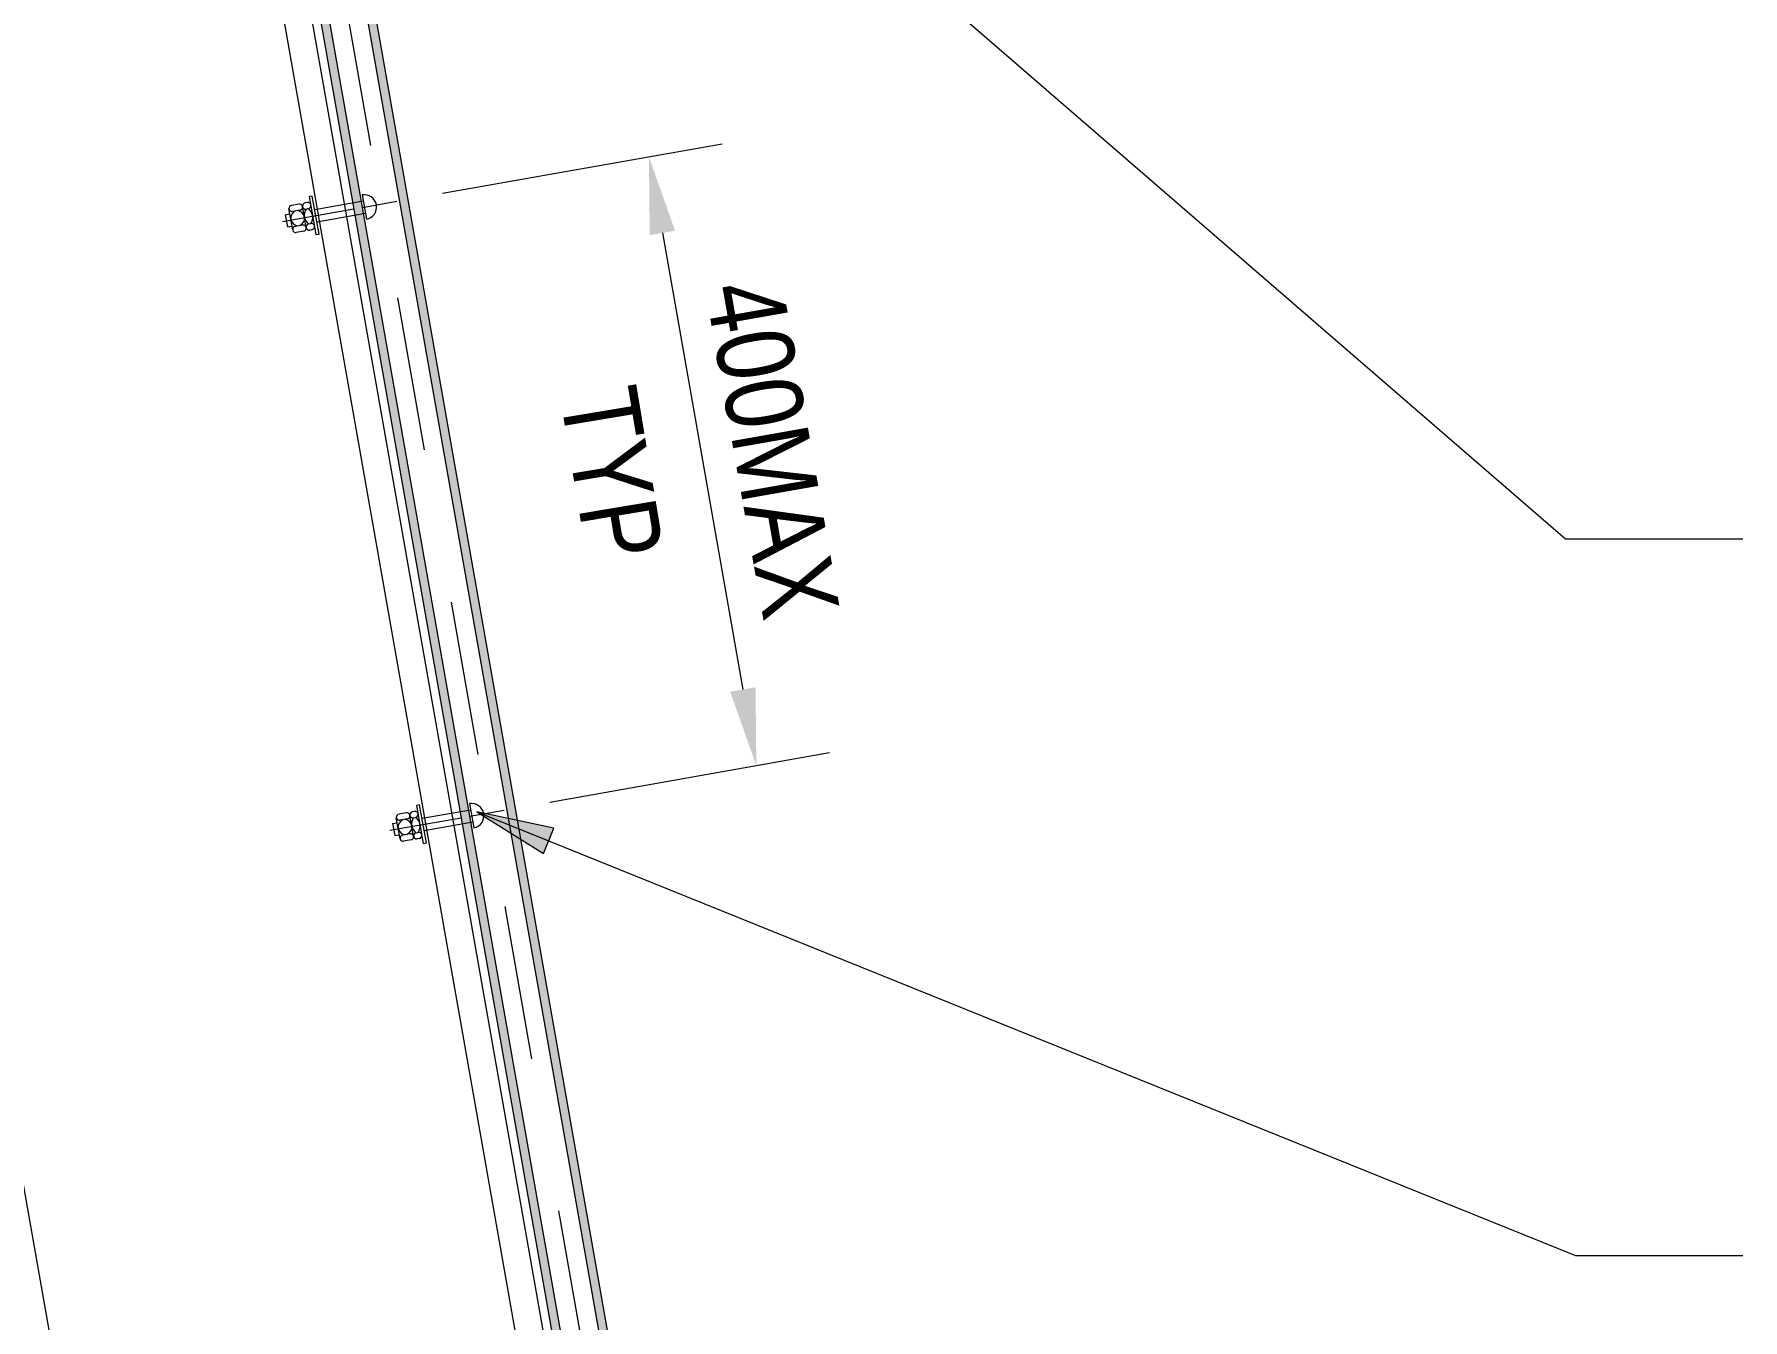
# Model space of a CAD drawing. Header units: metres. Extents: x 0.7 to 27.5, y -3.4 to 6.3.
# Drawn here: x 1.617 to 2.723, y 3.691 to 4.523 of the extents above; entities that cross this region are included whole.
import ezdxf

# ---------------------------------------------------------------- set-up
doc = ezdxf.new("R2010")
doc.units = ezdxf.units.M
doc.linetypes.add('JacobsDash', pattern=[0.0045, 0.003, -0.0015])
doc.layers.get('Defpoints').update_dxf_attribs({"color": 41})
for name, color, linetype, lineweight in [('A-ANNO-DIMS', 7, 'Continuous', 9), ('A-DETL', 7, 'Continuous', 13), ('A-DETL-GENF', 7, 'Continuous', 9), ('G-ANNO-TEXT', 7, 'Continuous', 9)]:
    doc.layers.add(name, color=color, linetype=linetype, lineweight=lineweight)
doc.styles.add('Arial Narrow_1', font='ARIALN.TTF', dxfattribs={"height": 0.05})
doc.dimstyles.new('Dimension_Arc_Length_T__mm_', dxfattribs={"dimscale": 0.3048, "dimtxt": 0.051172, "dimasz": 0.164042, "dimexe": 0.15748, "dimexo": 0.098425, "dimgap": 0.065617, "dimtad": 1, "dimdec": 0, "dimlfac": 1000, "dimzin": 0, "dimdsep": 46, "dimtxsty": 'Arial Narrow_1', "dimsah": 1, "dimcen": 0.09, "dimaunit": 1, "dimadec": 4, "dimazin": 0, "dimtfac": 1, "dimtdec": 4, "dimtix": 1, "dimtmove": 0, "dimatfit": 3, "dimfxl": 1, "dimtvp": 1, "dimtolj": 1, "dimtzin": 0, "dimlwd": 18, "dimlwe": 18, "dimarcsym": 2})
doc.dimstyles.new('Dimension_Standard_O__mm_', dxfattribs={"dimscale": 0.3048, "dimtxt": 0.051172, "dimasz": 0.164042, "dimexe": 0.15748, "dimexo": 0.098425, "dimgap": 0.098425, "dimtad": 1, "dimdec": 0, "dimlfac": 1000, "dimzin": 0, "dimdsep": 46, "dimtxsty": 'Arial Narrow_1', "dimsah": 1, "dimcen": 0.09, "dimaunit": 1, "dimadec": 4, "dimazin": 0, "dimtfac": 1, "dimtdec": 4, "dimtix": 1, "dimtmove": 0, "dimatfit": 3, "dimfxl": 1, "dimtvp": 1, "dimtfill": 1, "dimtolj": 1, "dimtzin": 0, "dimlwd": 18, "dimlwe": 18, "dimarcsym": 2})

# ---------------------------------------------------------------- blocks, each defined once
blk = doc.blocks.new('DIMBLOCK2-DRG-2873233 - SECTION 1')
at = {"layer": 'A-ANNO-DIMS', "color": 0, "lineweight": 18, "transparency": 16777216}
for p, q in [((1.8812, 4.4197), (2.0622, 4.4516)), ((2.0236, 4.394), (2.0757, 4.0986)), ((1.9507, 4.0257), (2.1317, 4.0577))]:
    blk.add_line(p, q, dxfattribs=at)
at = {"layer": 'A-ANNO-DIMS', "color": 0, "transparency": 16777216}
for points in [[(2.0318, 4.3954), (2.0154, 4.3926), (2.0149, 4.4432)], [(2.0839, 4.1), (2.0675, 4.0971), (2.0844, 4.0493)]]:
    blk.add_solid(points, dxfattribs=at)
at = {"layer": 'Defpoints', "color": 0, "transparency": 16777216}
for p in [(1.8517, 4.4145), (2.0844, 4.0493), (1.9211, 4.0205)]:
    blk.add_point(p, dxfattribs=at)
at = {"layer": 'A-ANNO-DIMS', "color": 0, "lineweight": 18, "transparency": 16777216, "insert": (2.0945, 4.2542), "char_height": 0.05, "width": 0.282662, "attachment_point": 5, "rotation": 280, "style": 'Arial Narrow_1'}
blk.add_mtext('\\A1;400MAX', dxfattribs=at)
blk = doc.blocks.new('DIMBLOCK10-DRG-2873233 - SECTION 1')
at = {"layer": 'A-ANNO-DIMS', "color": 0, "lineweight": 18, "transparency": 16777216}
for p, q in [((1.2213, 5.1856), (1.0466, 5.1548)), ((1.1025, 5.1139), (1.6015, 2.2839)), ((2.1552, 2.3307), (1.5629, 2.2263))]:
    blk.add_line(p, q, dxfattribs=at)
at = {"layer": 'A-ANNO-DIMS', "color": 0, "transparency": 16777216}
for points in [[(1.1107, 5.1154), (1.0943, 5.1125), (1.0938, 5.1632)], [(1.6097, 2.2853), (1.5933, 2.2824), (1.6102, 2.2346)]]:
    blk.add_solid(points, dxfattribs=at)
at = {"layer": 'Defpoints', "color": 0, "transparency": 16777216}
for p in [(1.2508, 5.1909), (2.1848, 2.336), (1.6102, 2.2346)]:
    blk.add_point(p, dxfattribs=at)
at = {"layer": 'A-ANNO-DIMS', "color": 0, "lineweight": 18, "transparency": 16777216, "insert": (1.4063, 3.7085), "char_height": 0.05, "width": 0.076026, "attachment_point": 5, "rotation": 280, "style": 'Arial Narrow_1', "bg_fill": 3, "box_fill_scale": 1.1, "bg_fill_color": 256, "bg_fill_true_color": 13158600, "bg_fill_transparency": 0}
blk.add_mtext('\\A1;L1', dxfattribs=at)

msp = doc.modelspace()

# ---------------------------------------------------------------- hatches: boundary and pattern name
at = {"layer": 'A-DETL-GENF', "true_color": 0xc0c0c0}
for points in [[(2.2282892, 2.2888614), (2.2339453, 2.2898587), (1.765588, 4.946045), (1.7599319, 4.9450477), (2.0285173, 3.4218244)], [(2.198745, 2.283652), (2.2044011, 2.2846493), (1.7360438, 4.9408355), (1.7303877, 4.9398382), (2.1978264, 2.2888614)]]:
    msp.add_hatch(color=9, dxfattribs=at).paths.add_polyline_path(points)
at = {"layer": 'G-ANNO-TEXT'}
msp.add_hatch(color=256, dxfattribs=at).paths.add_polyline_path([(1.9035813, 4.0193452), (1.9466464, 3.9924542), (1.9532466, 4.0088051)])

# ---------------------------------------------------------------- linework, layer by layer
at = {"layer": 'A-DETL', "lineweight": 18}
for p, q in [((2.1842206, 2.3359515), (1.6678975, 5.2641652)), ((2.1659429, 2.3359515), (1.6501314, 5.261264)), ((1.8643612, 2.3359515), (1.3995508, 4.9720218))]:
    msp.add_line(p, q, dxfattribs=at)
at = {"layer": 'A-DETL', "color": 143, "linetype": 'JacobsDash', "true_color": 0x78aac8}
msp.add_line((1.7479878, 4.9429416), (2.2163451, 2.2867553), dxfattribs=at)
at = {"layer": 'A-DETL', "lineweight": 9}
for p, q in [((1.7599319, 4.9450477), (2.2282892, 2.2888614)), ((2.2339453, 2.2898587), (1.765588, 4.946045)), ((1.7303877, 4.9398382), (2.198745, 2.283652)), ((2.2044011, 2.2846493), (1.7360438, 4.9408355)), ((1.7884391, 4.4127009), (1.783583, 4.4118446)), ((1.7937455, 4.4136365), (1.7923783, 4.4133955)), ((1.7970592, 4.4178783), (1.7950896, 4.417531)), ((1.7950896, 4.417531), (1.7994308, 4.3929108)), ((1.8014004, 4.3932581), (1.7970592, 4.4178783)), ((1.829547, 4.4105522), (1.8516783, 4.4144545)), ((1.7778177, 4.4014309), (1.823891, 4.4095548)), ((1.7843577, 4.3959332), (1.7819607, 4.4095277)), ((1.7843577, 4.3959332), (1.7819607, 4.4095277)), ((1.7843577, 4.3959332), (1.7819607, 4.4095277)), ((1.7891337, 4.4087616), (1.7842776, 4.4079054)), ((1.7931531, 4.397484), (1.790756, 4.4110785)), ((1.7931531, 4.397484), (1.790756, 4.4110785)), ((1.7931531, 4.397484), (1.790756, 4.4110785)), ((1.7930729, 4.4094562), (1.7944401, 4.4096973)), ((1.7908361, 4.3991063), (1.7859801, 4.3982501)), ((1.7915307, 4.3951671), (1.7866747, 4.3943108)), ((1.7947754, 4.3998009), (1.7961425, 4.400042)), ((1.7968371, 4.3961028), (1.79547, 4.3958617)), ((1.7994308, 4.3929108), (1.8014004, 4.3932581)), ((1.847277, 4.0075078), (1.8933502, 4.0156317)), ((1.853817, 4.0020101), (1.8514199, 4.0156046)), ((1.853817, 4.0020101), (1.8514199, 4.0156046)), ((1.853817, 4.0020101), (1.8514199, 4.0156046)), ((1.8578983, 4.0187778), (1.8530423, 4.0179215)), ((1.8585929, 4.0148385), (1.8537369, 4.0139823)), ((1.8626123, 4.0035609), (1.8602152, 4.0171554)), ((1.8626123, 4.0035609), (1.8602152, 4.0171554)), ((1.8626123, 4.0035609), (1.8602152, 4.0171554)), ((1.8632047, 4.0197134), (1.8618376, 4.0194723)), ((1.8625322, 4.0155331), (1.8638993, 4.0157742)), ((1.8665185, 4.0239552), (1.8645489, 4.0236079)), ((1.8645489, 4.0236079), (1.8688901, 3.9989877)), ((1.8708597, 3.999335), (1.8665185, 4.0239552)), ((1.8990063, 4.0166291), (1.9211376, 4.0205314)), ((1.8602954, 4.0051832), (1.8554393, 4.004327)), ((1.8642346, 4.0058778), (1.8656018, 4.0061189)), ((1.86099, 4.001244), (1.8561339, 4.0003877)), ((1.8662964, 4.0021797), (1.8649292, 4.0019386)), ((1.8688901, 3.9989877), (1.8708597, 3.999335))]:
    msp.add_line(p, q, dxfattribs=at)
at = {"layer": 'A-DETL', "linetype": 'JacobsDash'}
for p, q in [((1.7985971, 4.4091566), (1.8300076, 4.4146951)), ((1.7795733, 4.4058022), (1.7825258, 4.4063228)), ((1.7999868, 4.4012754), (1.8314012, 4.4068147)), ((1.7809669, 4.3979217), (1.7839154, 4.3984416)), ((1.8680564, 4.0152335), (1.8994668, 4.020772)), ((1.8490325, 4.0118791), (1.851985, 4.0123997)), ((1.8504262, 4.0039986), (1.8533747, 4.0045185)), ((1.869446, 4.0073523), (1.9008605, 4.0128915))]:
    msp.add_line(p, q, dxfattribs=at)
at = {"layer": 'A-DETL'}
for p, q in [((1.829311, 4.4186336), (1.8320973, 4.4028789)), ((1.7795733, 4.4058022), (1.7809669, 4.3979217)), ((1.8987703, 4.0247105), (1.9015565, 4.0089558)), ((1.8490325, 4.0118791), (1.8504262, 4.0039986))]:
    msp.add_line(p, q, dxfattribs=at)
at = {"layer": 'A-DETL', "lineweight": 9}
for centre, radius, start, end in [((1.7887864, 4.4107312), 0.002, 280, 100), ((1.7927256, 4.4114258), 0.002, 100, 280), ((1.7940928, 4.4116669), 0.002, 280, 100), ((1.7839303, 4.409875), 0.002, 100, 280), ((1.7880832, 4.4035987), 0.005, 111.3556156, 268.6443844), ((1.7870305, 4.403413), 0.005, 291.3556156, 88.6443844), ((1.7988557, 4.4054982), 0.0070077, 145.6103826, 234.3896174), ((1.7903597, 4.4040001), 0.0070077, 325.6103826, 54.3896174), ((1.7863274, 4.3962805), 0.002, 100, 280), ((1.7911834, 4.3971367), 0.002, 280, 100), ((1.7951227, 4.3978313), 0.002, 100, 280), ((1.7964898, 4.3980724), 0.002, 280, 100), ((1.8533896, 4.0159519), 0.002, 100, 280), ((1.8575425, 4.0096756), 0.005, 111.3556156, 268.6443844), ((1.8564897, 4.0094899), 0.005, 291.3556156, 88.6443844), ((1.8582456, 4.0168081), 0.002, 280, 100), ((1.8621849, 4.0175027), 0.002, 100, 280), ((1.868315, 4.011575), 0.0070077, 145.6103826, 234.3896174), ((1.863552, 4.0177438), 0.002, 280, 100), ((1.859819, 4.010077), 0.0070077, 325.6103826, 54.3896174), ((1.8557866, 4.0023574), 0.002, 100, 280), ((1.8606427, 4.0032136), 0.002, 280, 100), ((1.8645819, 4.0039082), 0.002, 100, 280), ((1.8659491, 4.0041493), 0.002, 280, 100)]:
    msp.add_arc(centre, radius, start, end, dxfattribs=at)
at = {"layer": 'A-DETL'}
for centre in [(1.8306251, 4.4107423), (1.9000844, 4.0168192)]:
    msp.add_arc(centre, 0.008, 280.6037199, 99.4544665, dxfattribs=at)
at = {"layer": 'G-ANNO-TEXT'}
for p, q in [((2.6081506, 4.1960331), (2.7228358, 4.1960331)), ((1.9035813, 4.0193452), (1.9466464, 3.9924542)), ((1.9532466, 4.0088051), (1.9035813, 4.0193452)), ((1.9035813, 4.0193452), (2.6145072, 3.7323764)), ((1.9466464, 3.9924542), (1.9532466, 4.0088051)), ((2.6145072, 3.7323764), (2.7228358, 3.7323764))]:
    msp.add_line(p, q, dxfattribs=at)

# ---------------------------------------------------------------- dimensions: what is measured, and where the dimension line sits
at = {"layer": 'A-ANNO-DIMS', "lineweight": 18}
dim = msp.add_linear_dim(base=(2.0844025, 4.0493194), p1=(1.8516783, 4.4144545), p2=(1.9211376, 4.0205314), angle=280, dimstyle='Dimension_Arc_Length_T__mm_', override={"dimpost": '<>MAX', "dimfxl": 0.4}, dxfattribs=at)
dim.commit()
dim.dimension.update_dxf_attribs({"geometry": 'DIMBLOCK2-DRG-2873233 - SECTION 1', "text_midpoint": (2.0945098, 4.2541869)})

# ---------------------------------------------------------------- next in the draw order: texts
at = {"layer": 'G-ANNO-TEXT', "insert": (2.0064392, 4.2973771), "char_height": 0.05, "attachment_point": 1, "rotation": 279.5, "style": 'Arial Narrow_1', "bg_fill": 3, "box_fill_scale": 1, "bg_fill_color": 256, "bg_fill_transparency": 0}
msp.add_mtext('TYP', dxfattribs=at)

# ---------------------------------------------------------------- next in the draw order: linework, layer by layer
at = {"layer": 'G-ANNO-TEXT'}
msp.add_line((1.74927, 4.9392044), (2.6081506, 4.1960331), dxfattribs=at)

# ---------------------------------------------------------------- next in the draw order: dimensions: what is measured, and where the dimension line sits
at = {"layer": 'A-ANNO-DIMS', "lineweight": 18}
dim = msp.add_linear_dim(base=(1.6102068, 2.2346406), p1=(1.2508001, 5.1908511), p2=(2.1847691, 2.3359515), angle=280, text='L1', dimstyle='Dimension_Standard_O__mm_', override={"dimpost": '<>', "dimfxl": 3.003789}, dxfattribs=at)
dim.commit()
dim.dimension.update_dxf_attribs({"geometry": 'DIMBLOCK10-DRG-2873233 - SECTION 1', "text_midpoint": (1.4062824, 3.708475)})

doc.saveas('drawing.dxf')
